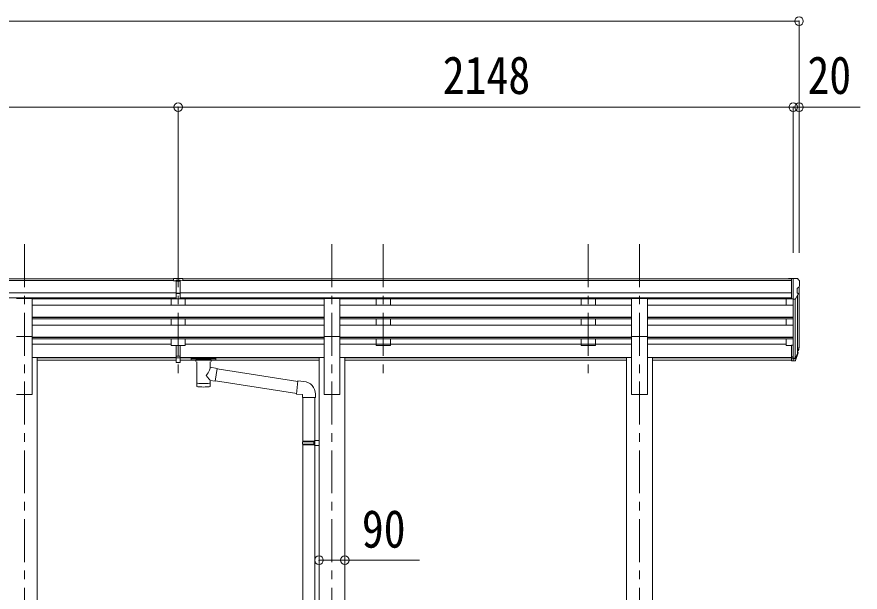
# Model space of a CAD drawing. Units: millimetres at full size, sheet at 1:30. Extents: x -8432 to 8432, y -5820 to 5820.
# Drawn here: x 2470 to 5414, y -1453 to 556 of the extents above; entities that cross this region are included whole.
import ezdxf
from ezdxf.enums import TextEntityAlignment as Align

# ---------------------------------------------------------------- set-up
doc = ezdxf.new("R2010")
doc.units = ezdxf.units.MM
doc.header["$LTSCALE"] = 30
doc.header["$PDMODE"] = 32
doc.header["$PDSIZE"] = 30
doc.linetypes.add('CHAIN1', pattern=[8, 5, -1, 1, -1])
for name, color, linetype, lineweight in [('0-1_本体', 5, 'CHAIN1', 9), ('0-3_ELV2', 4, 'Continuous', 9), ('0-6_OTH_LINE', 6, 'Continuous', 9), ('0-9_OUTLINE', 7, 'Continuous', 9)]:
    doc.layers.add(name, color=color, linetype=linetype, lineweight=lineweight)
doc.styles.add('ＭＳ ゴシック', font='')
doc.styles.get('ＭＳ ゴシック').set_extended_font_data('MS Gothic')

msp = doc.modelspace()

# ---------------------------------------------------------------- linework, layer by layer
at = {"layer": '0-1_本体'}
for p, q in [((2495.8, -237.92), (2495.8, -3412.32)), ((3032.8, -237.91), (3032.8, -715.43)), ((3569.8, -237.92), (3569.8, -3412.32)), ((3748.8, -237.92), (3748.8, -715.43)), ((4464.8, -237.92), (4464.8, -715.43)), ((4643.8, -237.92), (4643.8, -3412.32))]:
    msp.add_line(p, q, dxfattribs=at)
at = {"layer": '0-3_ELV2'}
for p, q in [((3016.3, -358.92), (891.3, -358.92)), ((3016.3, -364.14), (891.3, -364.14)), ((3016.3, -365.35), (3016.3, -357.51)), ((3016.3, -365.35), (3026.3, -365.35)), ((3032.8, -363.24), (3026.3, -363.64)), ((3026.3, -428.98), (3026.3, -363.64)), ((3026.3, -367.35), (3039.3, -367.35)), ((3039.3, -363.58), (3032.8, -363.26)), ((3039.3, -428.98), (3039.3, -363.7)), ((3039.3, -364.14), (3039.3, -364.14)), ((5174.3, -358.92), (3049.3, -358.92)), ((5174.3, -364.14), (3049.3, -364.14)), ((5174.3, -357.32), (5164.3, -357.41)), ((5164.3, -358.92), (5164.3, -357.41)), ((5174.3, -429.3), (5174.3, -357.32)), ((5192.8, -357.32), (5174.3, -357.32)), ((5180.8, -357.32), (5180.8, -591.04)), ((5192.8, -357.32), (5195.13, -357.46)), ((5195.89, -357.89), (5199.96, -363.7)), ((5202.8, -366.69), (5202.8, -367.32)), ((3026.3, -407.67), (891.3, -407.67)), ((3026.3, -408.87), (3032.8, -409.03)), ((3032.8, -409.03), (3039.3, -408.87)), ((5174.3, -407.67), (3039.3, -407.67)), ((5194.8, -391.83), (5194.8, -408.11)), ((5200.27, -388.5), (5194.95, -391.57)), ((5200.8, -387.9), (5200.8, -590.68)), ((3026.3, -425.52), (891.3, -425.52)), ((2468.3, -427.95), (2523.3, -427.95)), ((2523.3, -559.75), (2523.3, -427.95)), ((3026.3, -428.77), (2523.3, -428.77)), ((3007.8, -428.87), (3007.8, -450.73)), ((3026.3, -427.92), (3032.8, -428.31)), ((3032.8, -428.31), (3039.3, -427.92)), ((5174.3, -425.52), (3039.3, -425.52)), ((3542.3, -428.77), (3039.3, -428.77)), ((3057.8, -428.87), (3057.8, -450.73)), ((3542.3, -559.75), (3542.3, -427.95)), ((3542.3, -427.95), (3597.3, -427.95)), ((3597.3, -559.75), (3597.3, -427.95)), ((4616.3, -428.77), (3597.3, -428.77)), ((3723.8, -428.87), (3723.8, -450.74)), ((3773.8, -428.87), (3773.8, -450.74)), ((4439.8, -428.87), (4439.8, -450.74)), ((4489.8, -428.87), (4489.8, -450.74)), ((4616.3, -559.75), (4616.3, -427.95)), ((4616.3, -427.95), (4671.3, -427.95)), ((4671.3, -559.75), (4671.3, -427.95)), ((5174.3, -428.77), (4671.3, -428.77)), ((5155.8, -428.77), (5155.8, -450.84)), ((5174.3, -429.3), (5180.8, -429.3)), ((5180.8, -430.3), (5186.01, -429.99)), ((5186.8, -429.83), (5186.81, -635.82)), ((5188.42, -428.49), (5197.43, -412.9)), ((5195.83, -415.67), (5195.83, -617.39)), ((3542.3, -450.84), (2523.3, -450.84)), ((3057.8, -450.73), (3007.8, -450.73)), ((4616.3, -450.84), (3597.3, -450.84)), ((3773.8, -450.74), (3723.8, -450.74)), ((4489.8, -450.74), (4439.8, -450.74)), ((5180.8, -450.84), (4671.3, -450.84)), ((3542.3, -492.71), (2523.3, -492.71)), ((3542.3, -494.21), (2523.3, -494.21)), ((3542.3, -498.53), (2523.3, -498.53)), ((3007.8, -498.52), (3007.8, -520.84)), ((3057.8, -520.84), (3057.8, -498.52)), ((4616.3, -492.71), (3597.3, -492.71)), ((4616.3, -494.21), (3597.3, -494.21)), ((4616.3, -498.53), (3597.3, -498.53)), ((3723.8, -498.53), (3723.8, -520.84)), ((3773.8, -520.84), (3773.8, -498.53)), ((4439.8, -498.53), (4439.8, -520.84)), ((4489.8, -520.84), (4489.8, -498.53)), ((5180.8, -492.71), (4671.3, -492.71)), ((5180.8, -494.21), (4671.3, -494.21)), ((5180.8, -498.53), (4671.3, -498.53)), ((5155.8, -498.53), (5155.8, -520.94)), ((3542.3, -520.94), (2523.3, -520.94)), ((3057.8, -520.84), (3007.8, -520.84)), ((4616.3, -520.94), (3597.3, -520.94)), ((3773.8, -520.84), (3723.8, -520.84)), ((4489.8, -520.84), (4439.8, -520.84)), ((5180.8, -520.94), (4671.3, -520.94)), ((2468.3, -559.75), (2523.3, -559.75)), ((2523.3, -559.75), (2523.3, -762.32)), ((3542.3, -562.82), (2523.3, -562.82)), ((3542.3, -564.31), (2523.3, -564.31)), ((3542.3, -568.63), (2523.3, -568.63)), ((3007.8, -586.73), (2523.3, -586.73)), ((3007.8, -568.63), (3007.8, -591.67)), ((3057.8, -568.63), (3057.8, -591.67)), ((3542.3, -586.73), (3057.8, -586.73)), ((3542.3, -559.75), (3542.3, -762.32)), ((3542.3, -559.75), (3597.3, -559.75)), ((3597.3, -559.75), (3597.3, -762.32)), ((4616.3, -562.82), (3597.3, -562.82)), ((4616.3, -564.31), (3597.3, -564.31)), ((4616.3, -568.63), (3597.3, -568.63)), ((4616.3, -586.73), (3597.3, -586.73)), ((3723.8, -568.63), (3723.8, -591.68)), ((3773.8, -568.63), (3773.8, -591.68)), ((4439.8, -568.63), (4439.8, -591.68)), ((4489.8, -568.63), (4489.8, -591.68)), ((4616.3, -559.75), (4616.3, -762.32)), ((4616.3, -559.75), (4671.3, -559.75)), ((4671.3, -559.75), (4671.3, -762.32)), ((5180.8, -562.82), (4671.3, -562.82)), ((5180.8, -564.31), (4671.3, -564.31)), ((5180.8, -568.63), (4671.3, -568.63)), ((5155.8, -586.73), (4671.3, -586.73)), ((5155.8, -568.63), (5155.8, -591.68)), ((3057.8, -591.67), (3007.8, -591.67)), ((3026.3, -651.4), (3026.3, -591.67)), ((3039.3, -651.4), (3039.3, -591.67)), ((3773.8, -591.68), (3723.8, -591.68)), ((4489.8, -591.68), (4439.8, -591.68)), ((5155.8, -591.68), (5174.3, -591.68)), ((5174.3, -591.04), (5174.3, -645.08)), ((5174.3, -591.04), (5180.8, -591.04)), ((5180.8, -591.04), (5180.8, -645.82)), ((5199.1, -603.85), (5195.83, -610.92)), ((5199.71, -605.23), (5195.83, -613.18)), ((5197.39, -616.51), (5197.05, -620.91)), ((2541, -633.32), (2523.3, -633.32)), ((2541, -633.32), (2541, -2537.32)), ((3026.3, -633.75), (2541, -633.75)), ((3026.3, -635.14), (2541, -635.14)), ((3026.3, -642.83), (2541, -642.83)), ((3026.3, -629.16), (3039.3, -629.16)), ((3026.3, -634.56), (3039.3, -634.56)), ((3524.6, -633.75), (3039.3, -633.75)), ((3524.6, -635.14), (3039.3, -635.14)), ((3524.6, -642.83), (3039.3, -642.83)), ((3524.6, -633.32), (3524.6, -2537.32)), ((3524.6, -633.32), (3542.3, -633.32)), ((3615, -633.32), (3597.3, -633.32)), ((3615, -633.32), (3615, -2537.32)), ((4598.6, -633.75), (3615, -633.75)), ((4598.6, -635.14), (3615, -635.14)), ((4598.6, -642.83), (3615, -642.83)), ((4598.6, -633.32), (4598.6, -2537.32)), ((4598.6, -633.32), (4616.3, -633.32)), ((4689, -633.32), (4671.3, -633.32)), ((4689, -633.32), (4689, -2537.32)), ((5174.3, -633.75), (4689, -633.75)), ((5174.3, -635.14), (4689, -635.14)), ((5174.3, -642.83), (4689, -642.83)), ((5174.3, -631.17), (5180.8, -631.17)), ((5174.3, -636.05), (5180.8, -636.05)), ((5174.3, -645.08), (5180.8, -645.08)), ((5180.8, -636.07), (5185.93, -636.07)), ((5180.8, -637.88), (5185.65, -637.88)), ((5180.8, -645.82), (5185.65, -645.82)), ((5187.23, -635.4), (5194.99, -619.99)), ((5196.44, -620.35), (5188.24, -636.53)), ((5197.05, -620.91), (5188.24, -644.46)), ((3026.3, -650.33), (3032.8, -650.73)), ((3032.8, -650.73), (3039.3, -650.33)), ((2468.3, -762.32), (2523.3, -762.32)), ((3542.3, -762.32), (3597.3, -762.32)), ((4616.3, -762.32), (4671.3, -762.32))]:
    msp.add_line(p, q, dxfattribs=at)
for points in [[(3016.3, -357.51), (3034.3, -357.35), (3049.3, -357.48)], [(3039.3, -365.31), (3049.3, -365.22), (3049.3, -357.48)], [(3039.3, -409.97), (3036.04, -410.05), (3032.8, -410.14), (3029.56, -410.05), (3026.3, -409.97)], [(3039.3, -428.98), (3032.8, -429.38), (3026.3, -428.98)], [(3039.3, -651.4), (3032.8, -651.8), (3026.3, -651.4)]]:
    msp.add_lwpolyline(points, dxfattribs=at)
for centre, radius, start, end in [((5195.07, -358.46), 1, 35, 86.5), ((5199.8, -366.69), 3, 0, 87), ((5000.8, -367.32), 202, 355.05096, 0), ((5195.1, -391.83), 0.3, 120, 180), ((5195.1, -408.11), 0.3, 180, 265.2833), ((5194.83, -411.4), 3, 330, 85.2833), ((5195.89, -384.13), 6.18, 315.00103, 354.2965), ((5185.83, -426.99), 3, 273.5, 330), ((5170.21, -594.36), 30.41, 341.80266, 352.8448), ((5171.62, -596.12), 29.53, 342.01856, 353.49194)]:
    msp.add_arc(centre, radius, start, end, dxfattribs=at)
for centre, major_axis, ratio, start_param, end_param in [((3057.37, -367.66), (24.57, -1.51), 0.121868, 3.1422238, 3.1491027), ((5110.88, -596.45), (88.05, 0), 0.90356, 5.9828017, 6.0168888), ((5196.09, -616.51), (-1.3, 0), 0.90356, 2.9359903, 4.9130961), ((5110.17, -600.32), (89.07, 0), 0.90356, 6.0316505, 6.077583), ((5112.94, -589.87), (-87.93, 4.42), 0.541684, 3.060334, 3.2172517), ((5112.15, -596.55), (89.06, 1.43), 0.57596, 6.1985533, 6.3701348), ((5185.65, -635.17), (3, 0), 0.90356, 4.712389, 5.7595865), ((5185.65, -643.11), (-3, 0), 0.90356, 1.5707963, 2.6179939), ((5185.93, -634.72), (1.5, 0), 0.90356, 4.712389, 5.7595865)]:
    msp.add_ellipse(centre, major_axis=major_axis, ratio=ratio, start_param=start_param, end_param=end_param, dxfattribs=at)
at = {"layer": '0-6_OTH_LINE'}
for p, q in [((864.8, 541.08), (5200.8, 541.08)), ((5200.8, 541.08), (5200.8, -268.5)), ((3032.8, 241.08), (884.8, 241.08)), ((3032.8, 241.08), (3032.8, -268.5)), ((5180.8, 241.08), (3032.8, 241.08)), ((5180.8, 241.08), (5180.8, -268.5)), ((5200.8, 241.08), (5180.8, 241.08)), ((5200.8, 241.08), (5200.8, -268.5)), ((5414.2, 241.08), (5200.8, 241.08)), ((3524.6, -1341.87), (3614.6, -1341.87)), ((3614.6, -1341.87), (3875.1, -1341.87))]:
    msp.add_line(p, q, dxfattribs=at)
for p in [(5200.8, 541.08), (3032.8, 241.08), (5180.8, 241.08), (5200.8, 241.08), (3524.6, -1341.87), (3614.6, -1341.87)]:
    msp.add_point(p, dxfattribs=at)
at = {"layer": '0-9_OUTLINE'}
for p, q in [((3077.8, -635.92), (3077.8, -641.68)), ((3079.8, -635.26), (3162.8, -635.26)), ((3079.8, -637.43), (3162.8, -637.43)), ((3079.8, -642.34), (3094.3, -642.34)), ((3094.3, -647.99), (3094.3, -641.44)), ((3148.3, -647.99), (3148.3, -641.44)), ((3148.3, -642.34), (3162.8, -642.34)), ((3164.8, -635.92), (3164.8, -641.68)), ((3098.4, -648.91), (3098.38, -734.35)), ((3144.2, -667.65), (3144.2, -648.91)), ((3169.42, -671.56), (3144.2, -667.64)), ((3169.42, -671.56), (3162.4, -716.82)), ((3450.41, -717.21), (3169.1, -673.57)), ((3144.22, -734.35), (3144.2, -713.68)), ((3144.2, -713.99), (3162.4, -716.82)), ((3446.74, -759.15), (3162.67, -715.07)), ((3471.41, -717.17), (3450.57, -715.35)), ((3512.49, -772.92), (3512.49, -762)), ((3466.49, -772.92), (3512.49, -772.92)), ((3468.6, -772.92), (3468.6, -926.39)), ((3510.6, -772.92), (3510.6, -923.83)), ((3466.6, -928.39), (3467.6, -926.39)), ((3466.6, -928.39), (3510.6, -928.39)), ((3466.6, -928.39), (3466.6, -936.39)), ((3466.6, -936.39), (3510.6, -936.39)), ((3466.6, -936.39), (3467.6, -938.39)), ((3467.6, -926.39), (3510.6, -926.39)), ((3467.6, -938.39), (3510.6, -938.39)), ((3468.6, -938.39), (3468.6, -1702.27)), ((3506.12, -928.39), (3505.69, -926.39)), ((3508.6, -923.89), (3524.6, -923.42)), ((3508.6, -925.89), (3508.6, -923.89)), ((3508.6, -925.89), (3510.6, -925.89)), ((3508.6, -940.89), (3508.6, -938.89)), ((3508.6, -940.89), (3524.6, -941.36)), ((3510.6, -940.95), (3510.6, -1699.71)), ((3524.6, -923.42), (3524.6, -941.36))]:
    msp.add_line(p, q, dxfattribs=at)
for points in [[(3077.8, -635.92), (3077.84, -635.72), (3077.92, -635.59), (3078.02, -635.49), (3078.12, -635.43), (3078.24, -635.39), (3078.53, -635.33), (3079.02, -635.28), (3079.56, -635.26), (3079.8, -635.26)], [(3077.8, -641.68), (3077.84, -641.87), (3077.92, -642.01), (3078.02, -642.1), (3078.12, -642.16), (3078.24, -642.21), (3078.53, -642.27), (3079.02, -642.32), (3079.56, -642.34), (3079.8, -642.34)], [(3162.8, -635.26), (3163.15, -635.26), (3163.68, -635.29), (3164.13, -635.34), (3164.43, -635.41), (3164.6, -635.51), (3164.72, -635.65), (3164.79, -635.83), (3164.8, -635.92)], [(3162.8, -642.34), (3163.15, -642.34), (3163.68, -642.31), (3164.13, -642.26), (3164.43, -642.18), (3164.6, -642.08), (3164.72, -641.95), (3164.79, -641.77), (3164.8, -641.68)], [(3450.57, -715.35), (3446.57, -761.17), (3466.49, -762.92), (3466.49, -772.92)], [(3506.12, -928.39), (3506.12, -936.39), (3505.69, -938.39)], [(3508.6, -938.89), (3510.6, -938.89), (3510.6, -925.89)]]:
    msp.add_lwpolyline(points, dxfattribs=at)
msp.add_arc((3467.49, -762), 45, 0, 85, dxfattribs=at)
for centre, major_axis, ratio, start_param, end_param in [((3079.8, -637.65), (2, 0), 0.109601, 1.5707963, 3.1415927), ((3121.3, -641.44), (27, 0), 0.070066, 6.2831853, 9.424778), ((3132.3, -645.42), (16, 0), 0.361356, 6.2636979, 6.2831853), ((3162.8, -637.65), (2, 0), 0.109601, 0, 1.5707963), ((3121.3, -694.19), (-22.81, -26.62), 0.234429, 1.6855472, 3.1268519), ((3123.85, -691.54), (20.32, -22.25), 0.045535, 0.0389954, 1.3075346), ((3121.3, -734.35), (22.92, 0), 0.101955, 3.1415499, 6.2833984), ((3121.3, -721.91), (22.91, 0), 0.122865, 3.1415927, 6.2831853)]:
    msp.add_ellipse(centre, major_axis=major_axis, ratio=ratio, start_param=start_param, end_param=end_param, dxfattribs=at)

# ---------------------------------------------------------------- texts
at = {"layer": '0-6_OTH_LINE', "color": 7, "style": 'ＭＳ ゴシック', "width": 0.85}
for s, p in [('2148', (3956.8, 247.08)), ('20', (5230.24, 247.25)), ('90', (3674.2, -1337.42))]:
    msp.add_text(s, height=132, dxfattribs=at).set_placement(p, align=Align.BOTTOM_LEFT)

doc.saveas('drawing.dxf')
